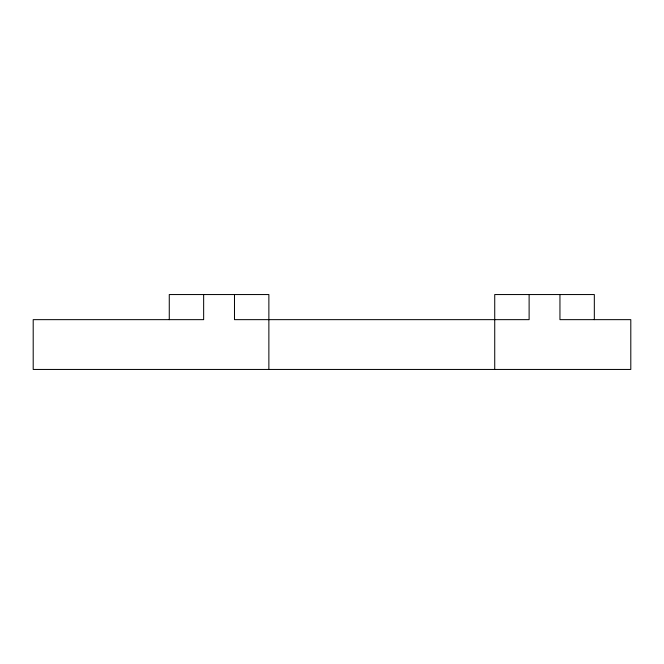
<?xml version="1.0" encoding="UTF-8"?>
<svg xmlns="http://www.w3.org/2000/svg" width="664" height="664" viewBox="0 0 664 664"><rect width="100%" height="100%" fill="white"/><g stroke="black" fill="none" stroke-linecap="round" stroke-linejoin="round"><path stroke-width="1" d="M594.33 319.65L594.33 294.55L494.73 294.55L494.73 369.45M559.951 294.55L559.951 319.65L630.8 319.65L630.8 369.45L33.2 369.45L33.2 319.65L203.649 319.65L203.649 294.55M529.117 294.55L529.117 319.65L234.483 319.65L234.483 294.55M268.87 369.45L268.87 294.55L169.27 294.55L169.27 319.65"/></g></svg>
